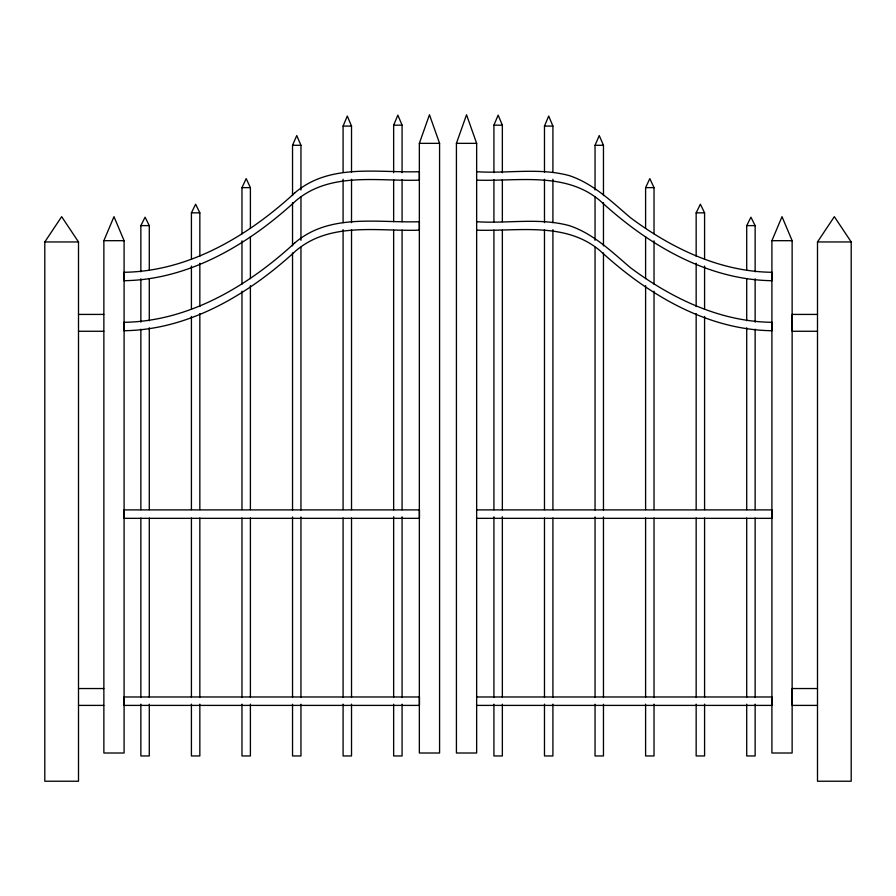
<?xml version="1.0" encoding="UTF-8"?>
<svg xmlns="http://www.w3.org/2000/svg" width="896" height="896" viewBox="0 0 896 896"><rect width="100%" height="100%" fill="white"/><g stroke="black" fill="none" stroke-linecap="round" stroke-linejoin="round"><path stroke-width="1.34" d="M419.35 143.349L429.464 114.766L439.578 143.349L439.578 753.01L419.35 753.01L419.35 143.349L439.578 143.349M456.422 143.349L466.536 114.766L476.65 143.349L476.65 753.01L456.422 753.01L456.422 143.349L476.65 143.349M393.646 172.726L393.646 125.171L397.869 115.147L402.08 125.171L402.08 172.726M493.92 172.726L493.92 125.171L498.131 115.147L502.354 125.171L502.354 172.726M103.869 240.688L113.982 216.675L124.096 240.688L124.096 753.01L103.869 753.01L103.869 240.688L124.096 240.688M343.09 172.256L343.09 126.067L347.301 116.054L351.523 126.067L351.523 172.256M544.477 172.256L544.477 126.067L548.699 116.054L552.91 126.067L552.91 172.256M771.904 240.688L782.018 216.675L792.131 240.688L792.131 753.01L771.904 753.01L771.904 240.688L792.131 240.688M292.533 195.586L292.533 145.286L296.744 135.576L300.955 145.286L300.955 189.997M595.045 189.997L595.045 145.286L599.256 135.576L603.467 145.286L603.467 195.586M241.976 233.834L241.976 187.634L246.187 178.606L250.398 187.634L250.398 228.234M645.602 228.234L645.602 187.634L649.813 178.606L654.024 187.634L654.024 233.834M191.419 259.045L191.419 212.856L195.63 204.221L199.842 212.856L199.842 256.245M696.158 256.245L696.158 212.856L700.37 204.221L704.581 212.856L704.581 259.045M140.862 271.79L140.862 225.613L145.074 217.19L149.285 225.613L149.285 270.39M746.715 270.39L746.715 225.613L750.926 217.19L755.138 225.613L755.138 271.79M44.8 241.954L61.656 216.675L78.501 241.954L78.501 781.234L44.8 781.234L44.8 241.954L78.501 241.954M817.499 241.954L834.344 216.675L851.2 241.954L851.2 781.234L817.499 781.234L817.499 241.954L851.2 241.954M393.646 125.171L402.08 125.171M493.92 125.171L502.354 125.171M343.09 126.067L351.523 126.067M544.477 126.067L552.91 126.067M292.533 145.286L300.955 145.286M595.045 145.286L603.467 145.286M476.627 171.707C507.416 173.779 539.202 167.418 569.341 175.627C593.331 183.624 611.576 201.634 630.403 217.638C671.339 248.248 720.16 271.802 772.139 272.283L772.094 280.706C706.518 279.854 647.125 244.026 600.13 200.76C565.555 171.36 517.922 181.563 476.627 180.141M241.976 187.634L250.398 187.634M645.602 187.634L654.024 187.634M191.419 212.856L199.842 212.856M696.158 212.856L704.581 212.856M476.627 221.726C507.416 223.798 539.202 217.437 569.341 225.646C593.331 233.643 611.576 251.653 630.403 267.658C671.339 298.267 720.16 321.821 772.139 322.302L772.094 330.725C706.518 329.874 647.125 294.045 600.13 250.779C565.555 221.379 517.922 231.582 476.627 230.16M140.862 225.613L149.285 225.613M746.715 225.613L755.138 225.613M78.501 314.418L103.779 314.418M817.499 314.418L792.221 314.418L792.221 331.262L817.499 331.262M78.501 331.262L103.779 331.262M476.549 509.902L771.994 509.902L771.994 518.336L476.549 518.336M78.501 688.542L103.779 688.542M817.499 688.542L792.221 688.542L792.221 705.398L817.499 705.398M476.549 696.976L771.994 696.976L771.994 705.398L476.549 705.398M78.501 705.398L103.779 705.398M755.138 278.79L755.138 322.168M755.138 329.168L755.138 509.678M755.138 518.067L755.138 697.189M755.138 704.178L755.138 755.955L746.715 755.955L746.715 704.178M746.715 278.79L746.715 320.768M746.715 327.768L746.715 509.678M746.715 518.067L746.715 697.189M704.581 266.045L704.581 309.434M704.581 316.434L704.581 509.6M704.581 518L704.581 697.166M704.581 704.166L704.581 755.955L696.158 755.955L696.158 704.166M696.158 263.245L696.158 306.634M696.158 313.634L696.158 509.6M696.158 518L696.158 697.166M654.024 240.822L654.024 284.222M654.024 291.222L654.024 509.589M654.024 517.989L654.024 697.166M654.024 704.166L654.024 755.955L645.602 755.955L645.602 704.166M645.602 236.634L645.602 278.622M645.602 285.622L645.602 509.589M645.602 517.989L645.602 697.166M603.467 202.574L603.467 245.896M603.467 252.885L603.467 510.014M603.467 516.992L603.467 697.267M603.467 704.256L603.467 755.955L595.045 755.955L595.045 704.256M595.045 196.986L595.045 240.307M595.045 247.296L595.045 510.014M595.045 516.992L595.045 697.267M552.91 179.256L552.91 222.645M552.91 229.645L552.91 509.6M552.91 518L552.91 697.166M552.91 704.166L552.91 755.955L544.477 755.955L544.477 704.166M544.477 179.256L544.477 222.645M544.477 229.645L544.477 509.6M544.477 518L544.477 697.166M502.354 179.715L502.354 221.682M502.354 230.07L502.354 509.79M502.354 516.79L502.354 697.211M502.354 704.2L502.354 755.955L493.92 755.955L493.92 704.2M493.92 179.715L493.92 221.682M493.92 230.07L493.92 509.79M493.92 516.79L493.92 697.211M402.08 179.715L402.08 221.682M402.08 230.07L402.08 509.79M402.08 516.79L402.08 697.211M402.08 704.2L402.08 755.955L393.646 755.955L393.646 704.2M393.646 179.715L393.646 221.682M393.646 230.07L393.646 509.79M393.646 516.79L393.646 697.211M351.523 179.256L351.523 222.645M351.523 229.645L351.523 509.6M351.523 518L351.523 697.166M351.523 704.166L351.523 755.955L343.09 755.955L343.09 704.166M343.09 179.256L343.09 222.645M343.09 229.645L343.09 509.6M343.09 518L343.09 697.166M300.955 196.986L300.955 240.307M300.955 247.296L300.955 510.014M300.955 516.992L300.955 697.267M300.955 704.256L300.955 755.955L292.533 755.955L292.533 704.256M292.533 202.574L292.533 245.896M292.533 252.885L292.533 510.014M292.533 516.992L292.533 697.267M250.398 236.634L250.398 278.622M250.398 285.622L250.398 509.589M250.398 517.989L250.398 697.166M250.398 704.166L250.398 755.955L241.976 755.955L241.976 704.166M241.976 240.822L241.976 284.222M241.976 291.222L241.976 509.589M241.976 517.989L241.976 697.166M199.842 263.245L199.842 306.634M199.842 313.634L199.842 509.6M199.842 518L199.842 697.166M199.842 704.166L199.842 755.955L191.419 755.955L191.419 704.166M191.419 266.045L191.419 309.434M191.419 316.434L191.419 509.6M191.419 518L191.419 697.166M149.285 278.79L149.285 320.768M149.285 327.768L149.285 509.678M149.285 518.067L149.285 697.189M149.285 704.178L149.285 755.955L140.862 755.955L140.862 704.178M140.862 278.79L140.862 322.168M140.862 329.168L140.862 509.678M140.862 518.067L140.862 697.189M295.131 192.595C248.315 235.704 189.179 271.443 123.861 272.283L123.906 280.706C189.482 279.854 248.875 244.026 295.87 200.76C330.445 171.36 378.078 181.563 419.373 180.141L419.373 171.707C377.798 173.051 329.907 163.005 295.131 192.595M295.131 242.614C248.315 285.723 189.179 321.462 123.861 322.302L123.906 330.725C189.482 329.874 248.875 294.045 295.87 250.779C330.445 221.379 378.078 231.582 419.373 230.16L419.373 221.726C377.798 223.07 329.907 213.024 295.131 242.614M419.451 509.902L124.006 509.902L124.006 518.336L419.451 518.336L419.451 509.902M419.451 696.976L124.006 696.976L124.006 705.398L419.451 705.398L419.451 696.976"/></g></svg>
